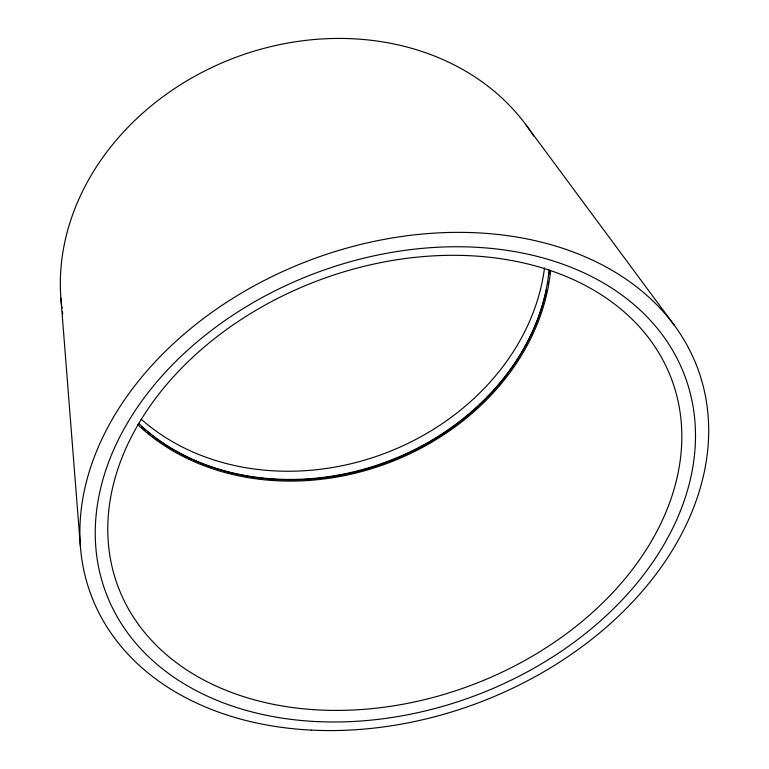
<?xml version="1.0" encoding="UTF-8"?>
<svg xmlns="http://www.w3.org/2000/svg" width="769" height="769" viewBox="0 0 769 769"><rect width="100%" height="100%" fill="white"/><g stroke="black" fill="none" stroke-linecap="round" stroke-linejoin="round"><path stroke-width="1.15" d="M526.14 125.087L674.403 325.402M60.895 298.237L80.409 546.586M544.51 268.006A235.66 197.796 -20.5 0 1 384.144 453.604A235.66 197.796 -20.5 0 1 141.208 419.23M549.431 271.63A237.669 198.613 -20.5 0 1 549.153 273.918M547.98 281.877A237.669 198.613 -20.5 0 1 547.586 284.155M546.471 289.807A237.669 198.613 -20.5 0 1 545.173 295.44M544.894 296.565A237.669 198.613 -20.5 0 1 543.712 301.035M543.395 302.159A237.669 198.613 -20.5 0 1 200.796 462.928M199.7 462.486A237.669 198.613 -20.5 0 1 175.428 450.836M174.409 450.269A237.669 198.613 -20.5 0 1 155.915 438.311M154.05 436.936A237.669 198.613 -20.5 0 1 152.214 435.542M150.397 434.129A237.669 198.613 -20.5 0 1 147.696 431.967M145.918 430.505A237.669 198.613 -20.5 0 1 141.573 426.737M550.585 270.765A238.073 198.787 -20.5 0 1 387.105 463.419A238.073 198.787 -20.5 0 1 137.584 424.517M62.741 313.733A255.337 215.262 -20.5 0 1 62.404 311.541M61.943 308.244A255.337 215.262 -20.5 0 1 234.92 57.665A255.337 215.262 -20.5 0 1 530.648 131.489M531.273 132.412A255.337 215.262 -20.5 0 1 533.686 136.151M549.104 269.813A236.323 197.306 -20.5 0 1 387.326 462.102A236.323 197.306 -20.5 0 1 138.91 423.623M311.33 730.108A323.787 236.804 -20.5 0 0 698.396 370.37A323.787 236.804 -20.5 0 0 173.112 343.926A323.787 236.804 -20.5 0 0 311.33 730.108M312.993 709.614A295.556 216.349 -20.5 0 0 673.961 386.009A295.556 216.349 -20.5 0 0 197.45 352.961A295.556 216.349 -20.5 0 0 312.993 709.614M318.049 721.639A309.09 225.836 -20.5 0 0 685.169 376.887A309.09 225.836 -20.5 0 0 182.878 354.576A309.09 225.836 -20.5 0 0 318.049 721.639"/></g></svg>
